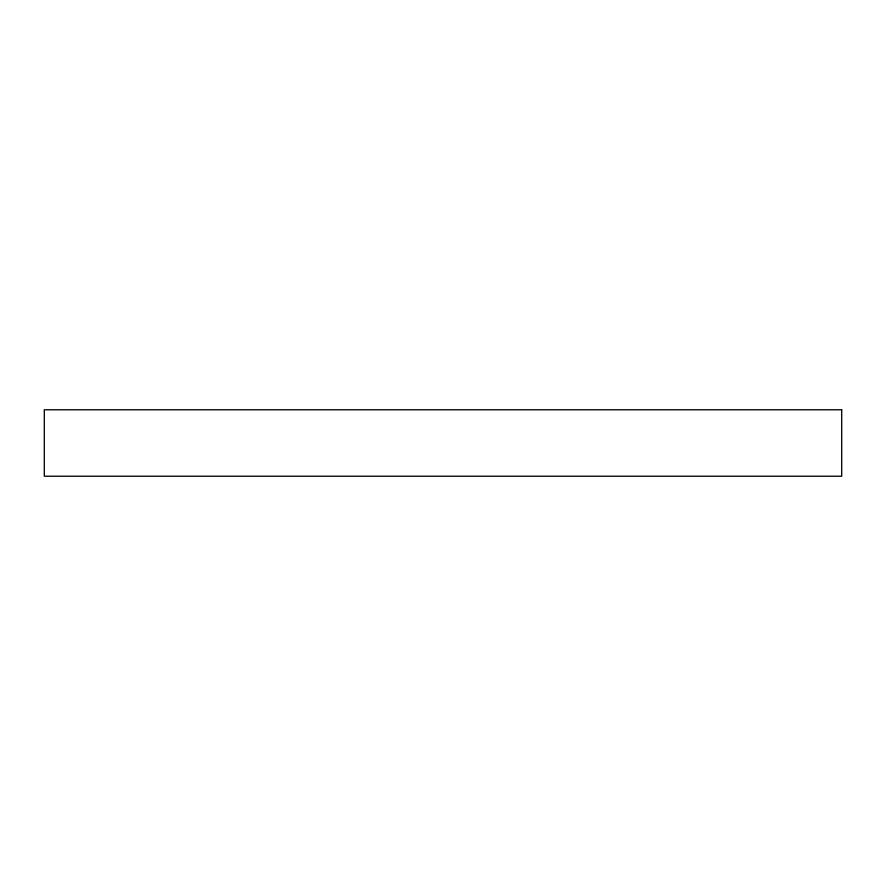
<?xml version="1.0" encoding="UTF-8"?>
<svg xmlns="http://www.w3.org/2000/svg" width="886" height="886" viewBox="0 0 886 886"><rect width="100%" height="100%" fill="white"/><g stroke="black" fill="none" stroke-linecap="round" stroke-linejoin="round"><path stroke-width="1.33" d="M841.7 409.775L44.3 409.775L44.3 476.225L841.7 476.225L841.7 409.775"/></g></svg>
